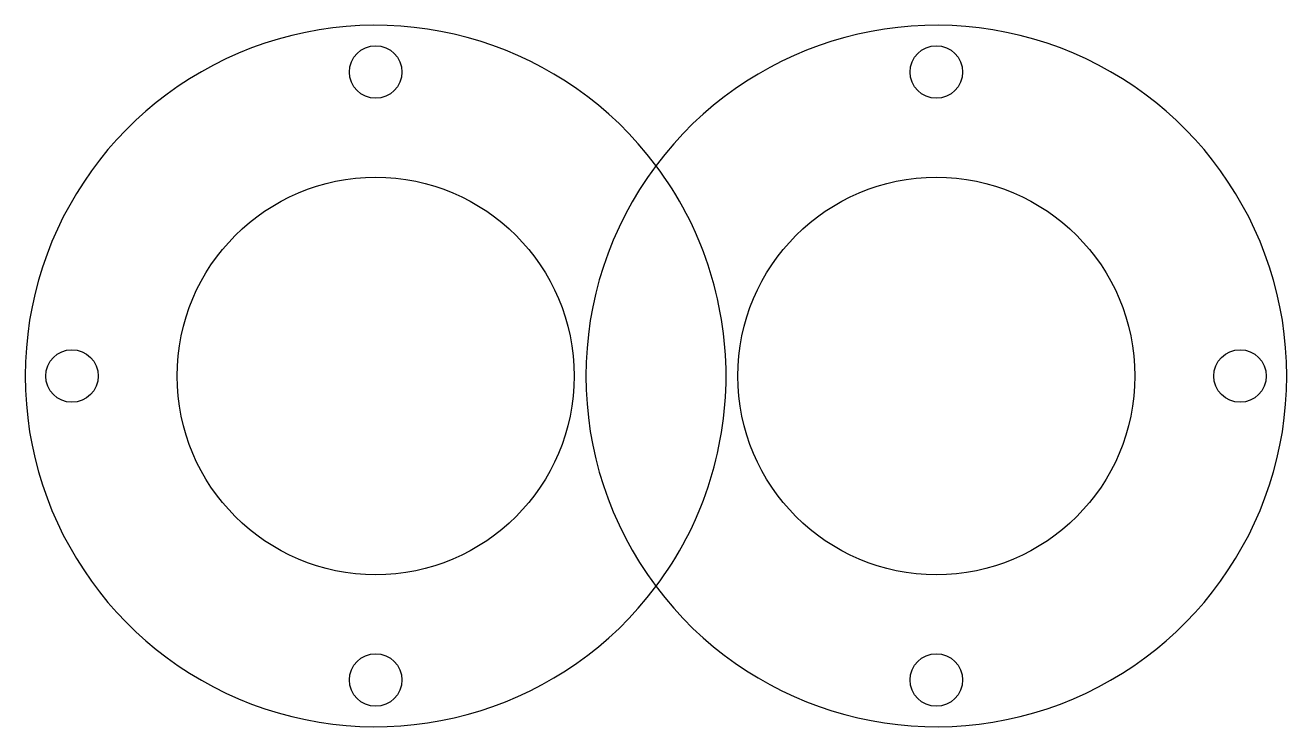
# Model space of a CAD drawing. Header units: millimetres. Extents: x 20 to 128, y 25 to 85.
import ezdxf

# ---------------------------------------------------------------- set-up
doc = ezdxf.new("R2010")
doc.units = ezdxf.units.MM
doc.layers.add('Part', color=7, linetype='CONTINUOUS')

msp = doc.modelspace()

# ---------------------------------------------------------------- linework, layer by layer
at = {"layer": 'Part'}
for p, q in [((52.25, 81), (52.25, 81, 2)), ((52.25, 81), (52.25, 81, 2)), ((100.25, 81), (100.25, 81, 2)), ((100.25, 81), (100.25, 81, 2)), ((74, 73), (74, 73, 2)), ((74, 73), (74, 73, 2)), ((26.25, 55), (26.25, 55, 2)), ((26.25, 55), (26.25, 55, 2)), ((67, 55), (67, 55, 2)), ((67, 55), (67, 55, 2)), ((115, 55), (115, 55, 2)), ((115, 55), (115, 55, 2)), ((126.25, 55), (126.25, 55, 2)), ((126.25, 55), (126.25, 55, 2)), ((128, 55), (128, 55, 2)), ((128, 55), (128, 55, 2)), ((74, 37), (74, 37, 2)), ((74, 37), (74, 37, 2)), ((52.25, 29), (52.25, 29, 2)), ((52.25, 29), (52.25, 29, 2)), ((100.25, 29), (100.25, 29, 2)), ((100.25, 29), (100.25, 29, 2))]:
    msp.add_line(p, q, dxfattribs=at)
for centre, radius in [((50, 81), 2.25), ((50, 81, 2), 2.25), ((50, 81), 2.25), ((50, 81, 2), 2.25), ((98, 81), 2.25), ((98, 81, 2), 2.25), ((98, 81), 2.25), ((98, 81, 2), 2.25), ((50, 55), 17), ((50, 55, 2), 17), ((50, 55), 17), ((50, 55, 2), 17), ((98, 55), 17), ((98, 55, 2), 17), ((98, 55), 17), ((98, 55, 2), 17), ((24, 55), 2.25), ((24, 55, 2), 2.25), ((24, 55), 2.25), ((24, 55, 2), 2.25), ((124, 55), 2.25), ((124, 55, 2), 2.25), ((124, 55), 2.25), ((124, 55, 2), 2.25), ((50, 29), 2.25), ((50, 29, 2), 2.25), ((50, 29), 2.25), ((50, 29, 2), 2.25), ((98, 29), 2.25), ((98, 29, 2), 2.25), ((98, 29), 2.25), ((98, 29, 2), 2.25)]:
    msp.add_circle(centre, radius, dxfattribs=at)
for centre, start, end in [((50, 55), 36.8699, -36.8699), ((50, 55, 2), 36.8699, -36.8699), ((50, 55), 36.8699, -36.8699), ((50, 55, 2), 36.8699, -36.8699), ((98, 55), 0, 143.1301), ((98, 55, 2), 0, 143.1301), ((98, 55), 0, 143.1301), ((98, 55, 2), 0, 143.1301), ((98, 55), 143.1301, -143.1301), ((98, 55), 143.1301, -143.1301), ((98, 55, 2), 143.1301, -143.1301), ((98, 55, 2), 143.1301, -143.1301), ((50, 55), 0, 36.8699), ((50, 55), 0, 36.8699), ((50, 55, 2), 0, 36.8699), ((50, 55, 2), 0, 36.8699), ((50, 55), -36.8699, 0), ((98, 55), -143.1301, 0), ((50, 55), -36.8699, 0), ((98, 55), -143.1301, 0), ((98, 55, 2), -143.1301, 0), ((98, 55, 2), -143.1301, 0), ((50, 55, 2), -36.8699, 0), ((50, 55, 2), -36.8699, 0)]:
    msp.add_arc(centre, 30, start, end, dxfattribs=at)

doc.saveas('drawing.dxf')
